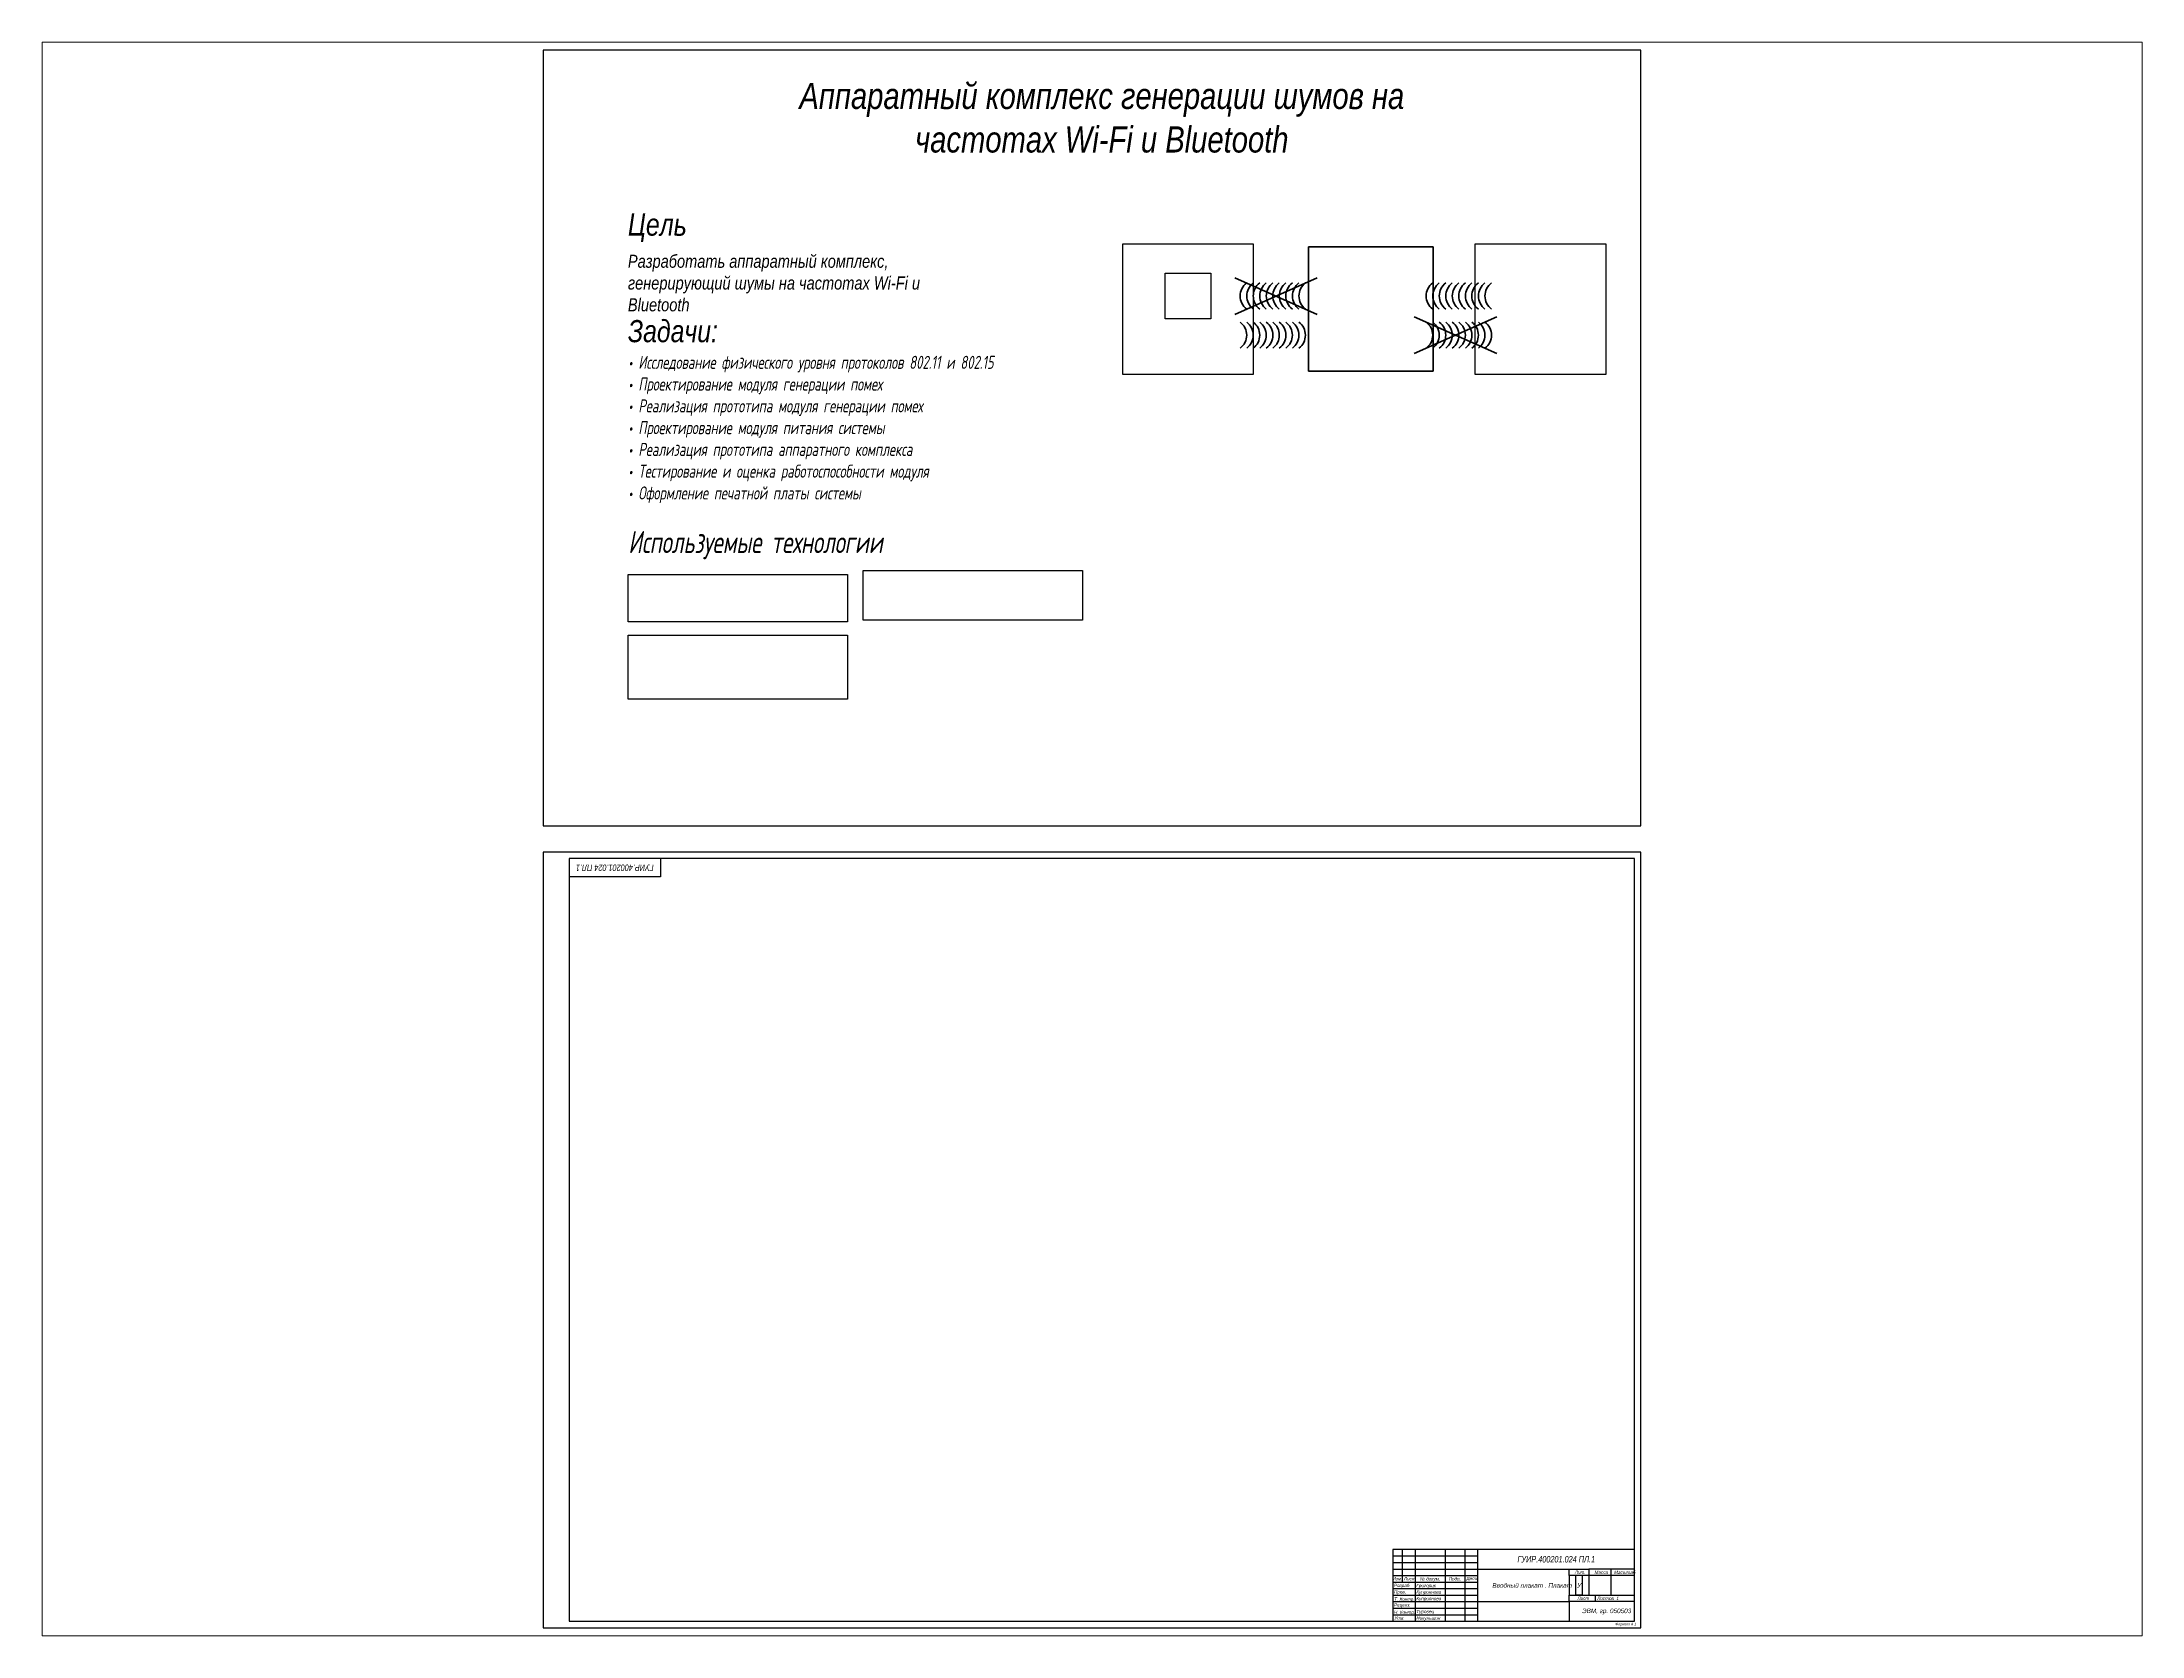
# Paper-space layout 'Layout1' of a CAD drawing. Header units: millimetres. Extents: x 26 to 231, y 20 to 176.
# The model-space entities are those that its viewports show. They can reach past a viewport. Long polylines and large blocks are cut down to what shows.
import ezdxf

# ---------------------------------------------------------------- set-up
doc = ezdxf.new("R2010")
doc.units = ezdxf.units.MM
for name, color, linetype, lineweight in [('2 — ЦБИ', 90, 'Continuous', 20), ('2.1 — Текст', 90, 'Continuous', 20), ('Lines', 171, 'Continuous', 100)]:
    doc.layers.add(name, color=color, linetype=linetype, lineweight=lineweight)
doc.styles.add('Ш-2П', font='ariali.ttf', dxfattribs={"width": 0.8, "height": 2.5})
doc.styles.add('Ш-3П', font='ariali.ttf', dxfattribs={"width": 0.8, "height": 3.5})
doc.styles.add('Ш-5', font='ariali.ttf', dxfattribs={"width": 0.8, "height": 5})
doc.styles.add('ШЧ', font='isocpeui.ttf', dxfattribs={"width": 0.7, "height": 5})
picture_1 = doc.add_image_def('image1.png', size_in_pixel=(1920, 436))
picture_2 = doc.add_image_def('image2.png', size_in_pixel=(1829, 396))
picture_3 = doc.add_image_def('image3.png', size_in_pixel=(2045, 600))
picture_4 = doc.add_image_def('image4.png', size_in_pixel=(512, 512))
picture_5 = doc.add_image_def('image5.png', size_in_pixel=(512, 512))
picture_6 = doc.add_image_def('image6.png', size_in_pixel=(418, 417))
picture_7 = doc.add_image_def('image7.png', size_in_pixel=(512, 512))

# ---------------------------------------------------------------- blocks, each defined once
blk = doc.blocks.new('*U12')
at = {"layer": 'Lines'}
blk.add_arc((10, 0), 12.5, 126.8699, 233.1301, dxfattribs=at)
blk = doc.blocks.new('*U13')
at = {"layer": 'Lines', "color": 0, "linetype": 'ByBlock', "lineweight": -2, "transparency": 16777216}
for p in [(0, 0), (5, 0), (10, 0), (15, 0), (20, 0), (25, 0), (30, 0), (35, 0), (40, 0), (45, 0)]:
    blk.add_blockref('*U12', p, dxfattribs=at)
blk = doc.blocks.new('*U16')
at = {"layer": 'Lines'}
blk.add_arc((10, 0), 12.5, 126.8699, 233.1301, dxfattribs=at)
blk = doc.blocks.new('*U17')
at = {"layer": 'Lines', "color": 0, "linetype": 'ByBlock', "lineweight": -2, "transparency": 16777216}
for p in [(0, 0), (5, 0), (10, 0), (15, 0), (20, 0), (25, 0), (30, 0), (35, 0), (40, 0), (45, 0)]:
    blk.add_blockref('*U16', p, dxfattribs=at)
blk = doc.blocks.new('*U22')
at = {"layer": 'Lines'}
blk.add_arc((10, 0), 12.5, 126.8699, 233.1301, dxfattribs=at)
blk = doc.blocks.new('*U23')
at = {"layer": 'Lines', "color": 0, "linetype": 'ByBlock', "lineweight": -2, "transparency": 16777216}
for p in [(0, 0), (5, 0), (10, 0), (15, 0), (20, 0), (25, 0), (30, 0), (35, 0), (40, 0), (45, 0)]:
    blk.add_blockref('*U22', p, dxfattribs=at)
blk = doc.blocks.new('*U24')
at = {"layer": 'Lines'}
blk.add_arc((10, 0), 12.5, 126.8699, 233.1301, dxfattribs=at)
blk = doc.blocks.new('*U25')
at = {"layer": 'Lines', "color": 0, "linetype": 'ByBlock', "lineweight": -2, "transparency": 16777216}
for p in [(0, 0), (5, 0), (10, 0), (15, 0), (20, 0), (25, 0), (30, 0), (35, 0), (40, 0), (45, 0)]:
    blk.add_blockref('*U24', p, dxfattribs=at)

msp = doc.modelspace()

# ---------------------------------------------------------------- linework, layer by layer
for p, q in [((841, 1208), (0, 1208)), ((0, 1208), (0, 614)), ((841, 614), (841, 1208)), ((0, 614), (841, 614)), ((841, 594), (0, 594)), ((0, 594), (0, 0)), ((836, 589), (20, 589)), ((20, 589), (20, 5)), ((90, 589), (90, 575)), ((836, 5), (836, 589)), ((841, 0), (841, 594)), ((90, 575), (20, 575)), ((651, 55), (716, 55)), ((651, 50), (716, 50)), ((658, 60), (658, 35)), ((668, 60), (668, 5)), ((691, 60), (691, 5)), ((706, 60), (706, 5)), ((716, 45), (716, 60)), ((651, 45), (716, 45)), ((651, 40), (716, 40)), ((651, 35), (716, 35)), ((716, 20), (716, 45)), ((716, 45), (786, 45)), ((786, 40), (786, 45)), ((786, 45), (801, 45)), ((801, 40), (786, 40)), ((786, 40), (786, 25)), ((791, 25), (791, 40)), ((801, 40), (796, 40)), ((796, 40), (796, 25)), ((818, 45), (801, 45)), ((801, 45), (801, 40)), ((818, 40), (801, 40)), ((801, 40), (801, 25)), ((836, 45), (818, 45)), ((818, 45), (818, 40)), ((836, 40), (818, 40)), ((818, 40), (818, 25)), ((651, 30), (716, 30)), ((651, 25), (716, 25)), ((651, 20), (716, 20)), ((716, 5), (716, 20)), ((716, 20), (786, 20)), ((786, 20), (786, 25)), ((786, 25), (806, 25)), ((836, 20), (786, 20)), ((786, 20), (786, 5)), ((796, 25), (791, 25)), ((806, 25), (806, 20)), ((806, 25), (836, 25)), ((20, 5), (836, 5)), ((651, 15), (716, 15)), ((651, 10), (716, 10)), ((0, 0), (841, 0))]:
    msp.add_line(p, q)
msp.add_lwpolyline([(836, 60), (651, 60), (651, 5)])
at = {"layer": 'Lines', "lineweight": 100}
for p, q in [((529.9, 1033.8), (593.1, 1005.7)), ((593.1, 1033.8), (529.9, 1005.7))]:
    msp.add_line(p, q, dxfattribs=at)
at = {"layer": 'Lines'}
for p, q in [((730.6, 975.7, 5), (667.4, 1003.8, 5)), ((667.4, 975.7, 5), (730.6, 1003.8, 5))]:
    msp.add_line(p, q, dxfattribs=at)

# ---------------------------------------------------------------- block references
at = {"layer": 'Lines', "lineweight": 100}
msp.add_blockref('*U17', (536.5, 1019.8), dxfattribs=at)
at = {"layer": 'Lines', "xscale": -1, "rotation": 180}
msp.add_blockref('*U23', (679, 1019.8), dxfattribs=at)
at = {"layer": 'Lines', "lineweight": 100, "xscale": -1}
msp.add_blockref('*U13', (581.5, 989.8, -5), dxfattribs=at)
at = {"layer": 'Lines', "rotation": 180}
msp.add_blockref('*U25', (724, 989.8, 5), dxfattribs=at)

# ---------------------------------------------------------------- texts
at = {"attachment_point": 1}
for s, width, gutter_width, heights, insert, char_height, style in [('\\pxqc;Аппаратный комплекс генерации шумов на частотах Wi-Fi и Bluetooth', 481.054, 12.5, [0], (187.5, 1183), 20, 'Ш-5'), ('• Исследование физического уровня протоколов 802.11 и 802.15\\P• Проектирование модуля генерации помех\\P• Реализация прототипа модуля генерации помех\\P• Проектирование модуля питания системы\\P• Реализация прототипа аппаратного комплекса\\P• Тестирование и оценка работоспособности модуля\\P• Оформление печатной платы системы', 304.327, 35, [116.6], (65, 974), 10, 'ШЧ'), ('Используемые технологии', 250.844, 35, [16.8], (65.3, 839.9), 17, 'ШЧ')]:
    msp.add_mtext_dynamic_manual_height_columns(s, width=width, gutter_width=gutter_width, heights=heights, dxfattribs=dict(at, insert=insert, char_height=char_height, style=style))
for s, insert, char_height, width, style in [('Цель', (65, 1083), 17, 113.253, 'Ш-2П'), ('Разработать аппаратный комплекс, генерирующий шумы на частотах Wi-Fi и Bluetooth', (65, 1051.4), 10, 238.709, 'Ш-2П'), ('Задачи:', (65, 1001.4), 17, 113.253, 'Ш-2П'), ('ГУИР.400201.024 ПЛ.1', (746.4, 55), 5, 74.332, 'Ш-5'), ('\\W0.8000; Григорик', (668, 33.6), 2.5, 12.961, 'Ш-3П'), ('Вводный плакат . Плакат', (727.2, 34.2), 3.5, 53.382, 'Ш-3П'), ('\\W0.8000; Куприянова', (668, 28.6), 2.5, 16.142, 'Ш-3П'), ('\\W0.8000; Куприянова', (668, 23.6), 2.5, 16.142, 'Ш-3П'), ('\\W0.8000; Никульшин', (668, 8.7), 2.5, 15.611, 'Ш-3П'), ('\\W0.8000; Туровец', (668, 13.7), 2.5, 11.656, 'Ш-3П'), ('\\W0.8000;ЭВМ, гр. 050503', (796, 14.7), 3.5, 30.24, 'Ш-3П'), ('Формат А 1', (821.4, 3.8), 2, 19.533, 'Ш-3П')]:
    msp.add_mtext(s, dxfattribs=dict(at, insert=insert, char_height=char_height, width=width, style=style))
at = {"layer": '2 — ЦБИ', "char_height": 2.5, "attachment_point": 1, "style": 'Ш-2П'}
for s, insert, width in [('\\W0.8000;Дата', (707.3, 39), 7.616), ('\\W0.8000;Масштаб', (820.5, 43.7), 13.209), ('\\W0.8000;Лист', (792.4, 23.8), 7.258)]:
    msp.add_mtext(s, dxfattribs=dict(at, insert=insert, width=width))
at = {"layer": '2.1 — Текст', "insert": (654.5, 37.5), "char_height": 2.5, "attachment_point": 5, "style": 'Ш-2П'}
msp.add_mtext_dynamic_manual_height_columns('Изм.', width=7, gutter_width=125, heights=[0], dxfattribs=at)
at = {"layer": '2.1 — Текст'}
for s, insert, char_height, width, attachment_point, style in [('\\W0.8000;Разраб.', (651.9, 33.7), 2.5, 10.223, 1, 'Ш-2П'), ('\\W0.8000;Лист', (659.4, 38.8), 2.5, 7.258, 1, 'Ш-2П'), ('\\W0.8000;№ докум.', (679.5, 38.7), 2.5, 23, 2, 'Ш-2П'), ('\\W0.8000;Подп.', (698.4, 38.7), 2.5, 7.474, 2, 'Ш-2П'), ('\\W0.8000;Лит.', (790.4, 43.8), 2.5, 6.635, 1, 'Ш-2П'), ('\\W0.8000;У', (793.7, 34.2), 3.5, 2.952, 2, 'Ш-3П'), ('\\W0.8000;Масса', (805.5, 43.8), 2.5, 8.27, 1, 'Ш-2П'), ('\\W0.8000;Пров.', (651.9, 28.7), 2.5, 7.404, 1, 'Ш-2П'), ('\\W0.8000;Реценз.', (651.9, 18.7), 2.5, 10.232, 1, 'Ш-2П'), ('\\W0.9799;Т. Контр.', (652.1, 23.2), 2.5, 15.578, 1, 'Ш-2П'), ('Листов  1', (807.5, 23.8), 2.5, 22.674, 1, 'Ш-2П'), ('\\W0.9564;Н. Контр.', (651.9, 13.2), 2.5, 15.578, 1, 'Ш-2П'), ('\\W0.8000;Утв.', (652.1, 8.7), 2.5, 6.38, 1, 'Ш-2П')]:
    msp.add_mtext(s, dxfattribs=dict(at, insert=insert, char_height=char_height, width=width, attachment_point=attachment_point, style=style))
at = {"layer": 'Lines', "insert": (55, 582), "char_height": 5, "width": 70, "attachment_point": 5, "rotation": 180, "style": 'Ш-2П'}
msp.add_mtext('ГУИР.400201.024 ПЛ.1', dxfattribs=at)

# ---------------------------------------------------------------- pictures from other files: only their frames are drawn
image = msp.add_image(picture_4, insert=(444, 959.8), size_in_units=(100, 100))
image.dxf.flags = 15
image = msp.add_image(picture_5, insert=(714, 959.8), size_in_units=(100, 100))
image.dxf.flags = 15
image = msp.add_image(picture_7, insert=(476.5, 1002.3), size_in_units=(35, 35))
image.dxf.flags = 15
image = msp.add_image(picture_2, insert=(65.3, 770.2), size_in_units=(167.8, 36.3))
image.dxf.flags = 15
image = msp.add_image(picture_1, insert=(245.3, 771.6), size_in_units=(167.8, 38.1))
image.dxf.flags = 15
image = msp.add_image(picture_3, insert=(65.3, 711), size_in_units=(167.8, 49.2))
image.dxf.flags = 15
at = {"layer": 'Lines'}
image = msp.add_image(picture_6, insert=(586.3, 962.2), size_in_units=(95.5, 95.2), dxfattribs=at)
image.dxf.flags = 15

psp = doc.layouts.get("Layout1")

# ---------------------------------------------------------------- viewports
at = {"layer": '0'}
psp.add_viewport(center=(128.5, 97.5), size=(205.6, 156), view_center_point=(420.5, 604), view_height=1220.5615, dxfattribs=at)

doc.saveas('drawing.dxf')
